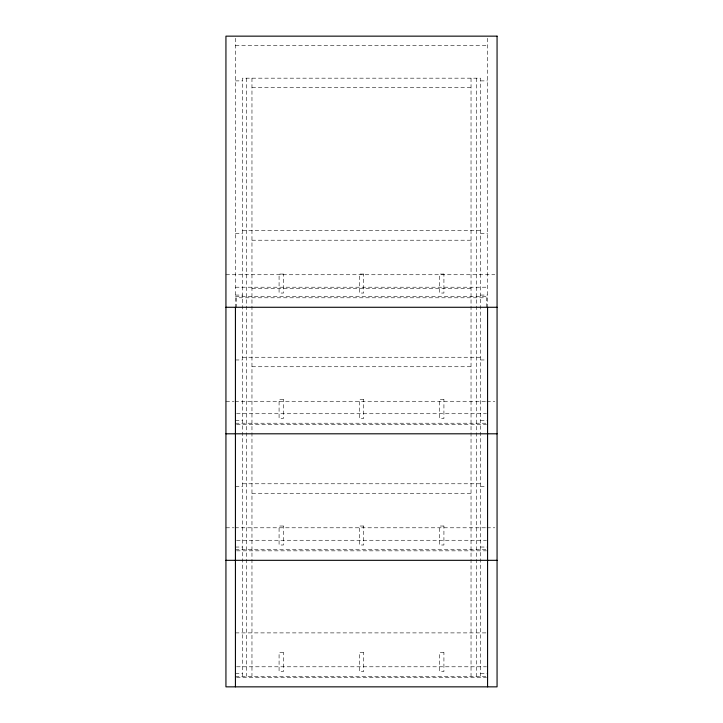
<?xml version="1.0" encoding="UTF-8"?>
<svg xmlns="http://www.w3.org/2000/svg" width="723" height="723" viewBox="0 0 723 723"><rect width="100%" height="100%" fill="white"/><g stroke="black" fill="none" stroke-linecap="round" stroke-linejoin="round"><path stroke-width="0.54" stroke-dasharray="3.62 2.71" d="M235.427 45.639L487.573 45.639M235.427 80.886L242.476 80.886M480.524 80.886L487.573 80.886M251.966 87.664L471.035 87.664M242.476 230.727L480.524 230.727M235.427 233.439L242.476 233.439M480.524 233.439L487.573 233.439M251.966 240.217L471.035 240.217M225.938 274.74L494.803 274.74M235.427 287.212L487.573 287.212M251.966 288.296L471.035 288.296M235.427 295.074L242.476 295.074M480.524 295.074L487.573 295.074M235.427 296.701L487.573 296.701M242.476 357.252L480.524 357.252M235.427 359.964L242.476 359.964M480.524 359.964L486.57 359.964M251.966 366.742L471.035 366.742M225.938 401.265L233.845 401.265M234.975 401.265L486.443 401.265M486.895 401.265L494.803 401.265M236.557 413.737L486.443 413.737M235.427 420.515L242.476 420.515M480.524 420.515L487.573 420.515M235.427 423.226L486.443 423.226M236.511 424.311L486.489 424.311M242.476 483.777L480.524 483.777M235.427 486.489L242.476 486.489M480.524 486.489L486.57 486.489M251.966 493.267L471.035 493.267M225.938 527.79L233.845 527.79M234.975 527.79L486.443 527.79M486.895 527.79L494.803 527.79M236.557 540.262L486.443 540.262M235.427 547.04L242.476 547.04M480.524 547.04L487.573 547.04M235.427 549.751L486.443 549.751M236.511 550.836L486.489 550.836M235.427 632.896L486.443 632.896M236.557 666.787L486.443 666.787M235.427 673.565L242.476 673.565M480.524 673.565L487.573 673.565M235.427 676.276L486.443 676.276M236.511 677.361L486.489 677.361M487.573 38.256L487.573 307.275M486.489 307.275L486.489 297.786L236.511 297.786L236.511 307.275M480.524 676.276L480.524 78.174L242.476 78.174L242.476 676.276M476.457 78.174L476.457 676.276M471.035 78.174L471.035 676.276M251.966 78.174L251.966 676.276M246.543 78.174L246.543 676.276M235.427 38.256L235.427 307.275M283.416 274.062L279.078 274.062L279.078 293.041L283.416 293.041L283.416 274.062M363.669 274.062L359.331 274.062L359.331 293.041L363.669 293.041L363.669 274.062M443.922 274.062L439.584 274.062L439.584 293.041L443.922 293.041L443.922 274.062M283.416 399.503L279.078 399.503L279.078 418.481L283.416 418.481L283.416 399.503M363.669 399.503L359.331 399.503L359.331 418.481L363.669 418.481L363.669 399.503M443.922 399.503L439.584 399.503L439.584 418.481L443.922 418.481L443.922 399.503M283.416 526.028L279.078 526.028L279.078 545.006L283.416 545.006L283.416 526.028M363.669 526.028L359.331 526.028L359.331 545.006L363.669 545.006L363.669 526.028M443.922 526.028L439.584 526.028L439.584 545.006L443.922 545.006L443.922 526.028M283.416 652.553L279.078 652.553L279.078 671.531L283.416 671.531L283.416 652.553M363.669 652.553L359.331 652.553L359.331 671.531L363.669 671.531L363.669 652.553M443.922 652.553L439.584 652.553L439.584 671.531L443.922 671.531L443.922 652.553"/><path stroke-width="1.08" d="M225.938 307.275L497.063 307.275M225.938 433.8L497.063 433.8M225.938 560.325L497.063 560.325M487.573 307.275L487.573 686.85M235.427 307.275L235.427 686.85M497.063 36.15L225.938 36.15L225.938 686.85L497.063 686.85L497.063 36.15"/></g></svg>
